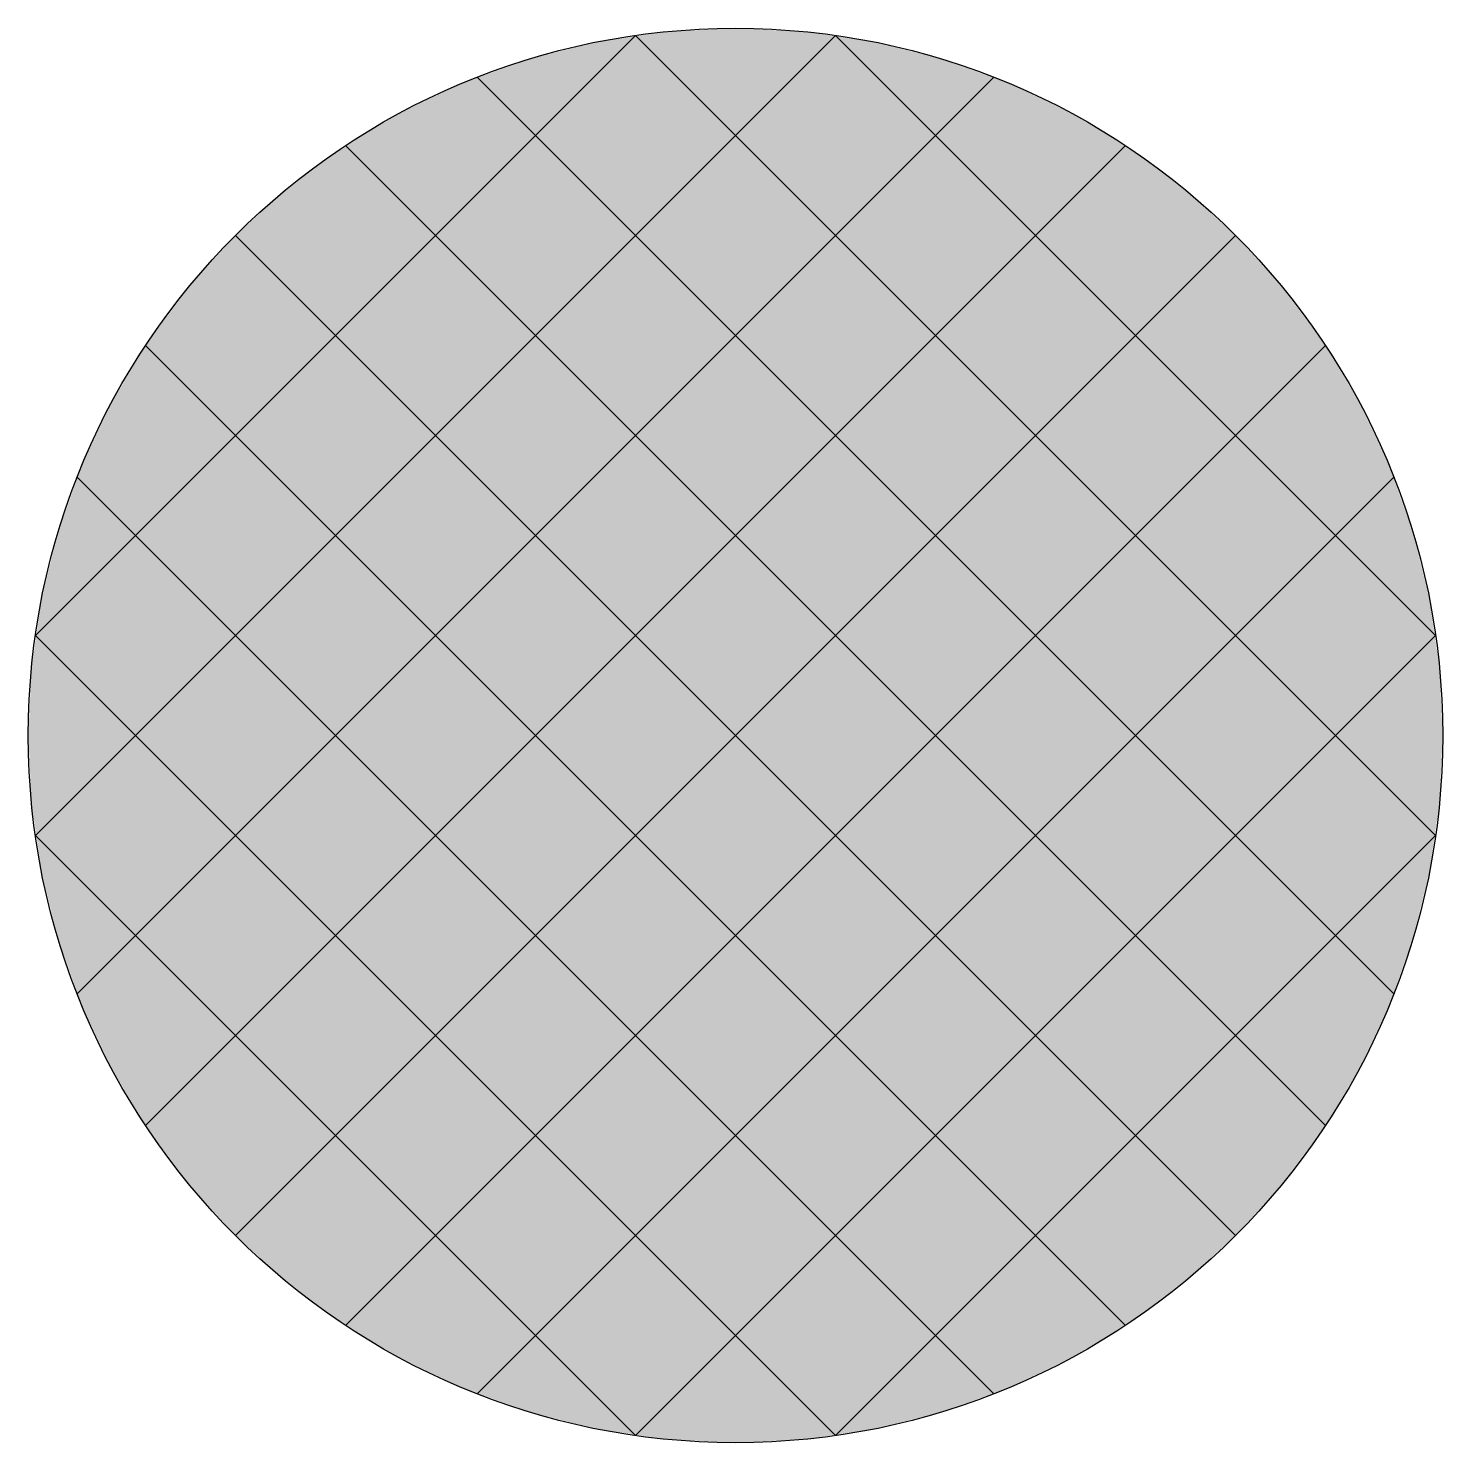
# Model space of a CAD drawing. Header units: feet. Extents: x -0.5 to 0.5, y -0.5 to 0.5.
import ezdxf

# ---------------------------------------------------------------- set-up
doc = ezdxf.new("R2010")
doc.units = ezdxf.units.FT
doc.header["$MEASUREMENT"] = 0

# ---------------------------------------------------------------- blocks, each defined once
blk = doc.blocks.new('*X1')
at = {"color": 0}
for p, q in [((-0.495, -0.0707), (0.0707, 0.495)), ((-0.495, 0.0707), (-0.0707, 0.495)), ((0.495, -0.0707), (-0.0707, 0.495)), ((0.495, 0.0707), (0.0707, 0.495)), ((-0.4655, -0.1826), (0.1826, 0.4655)), ((0.4655, -0.1826), (-0.1826, 0.4655)), ((-0.4171, -0.2757), (0.2757, 0.4171)), ((0.4171, -0.2757), (-0.2757, 0.4171)), ((-0.3536, -0.3536), (0.3536, 0.3536)), ((0.3536, -0.3536), (-0.3536, 0.3536)), ((0.2757, -0.4171), (-0.4171, 0.2757)), ((-0.2757, -0.4171), (0.4171, 0.2757)), ((0.1826, -0.4655), (-0.4655, 0.1826)), ((-0.1826, -0.4655), (0.4655, 0.1826)), ((0.0707, -0.495), (-0.495, 0.0707)), ((-0.0707, -0.495), (0.495, 0.0707)), ((-0.0707, -0.495), (-0.495, -0.0707)), ((0.0707, -0.495), (0.495, -0.0707))]:
    blk.add_line(p, q, dxfattribs=at)

msp = doc.modelspace()

# ---------------------------------------------------------------- linework, layer by layer
at = {"const_width": 0.5, "elevation": 1.0001}
msp.add_lwpolyline([(-0.25, 0, 1), (0.25, 0, 1)], format="xyb", close=True, dxfattribs=at)
msp.add_circle((0, 0, 1), 0.5)
at = {"layer": 'Defpoints'}
msp.add_point((0, 0), dxfattribs=at)

# ---------------------------------------------------------------- block references
msp.add_blockref('*X1', (0, 0, 1.0001))

doc.saveas('drawing.dxf')
